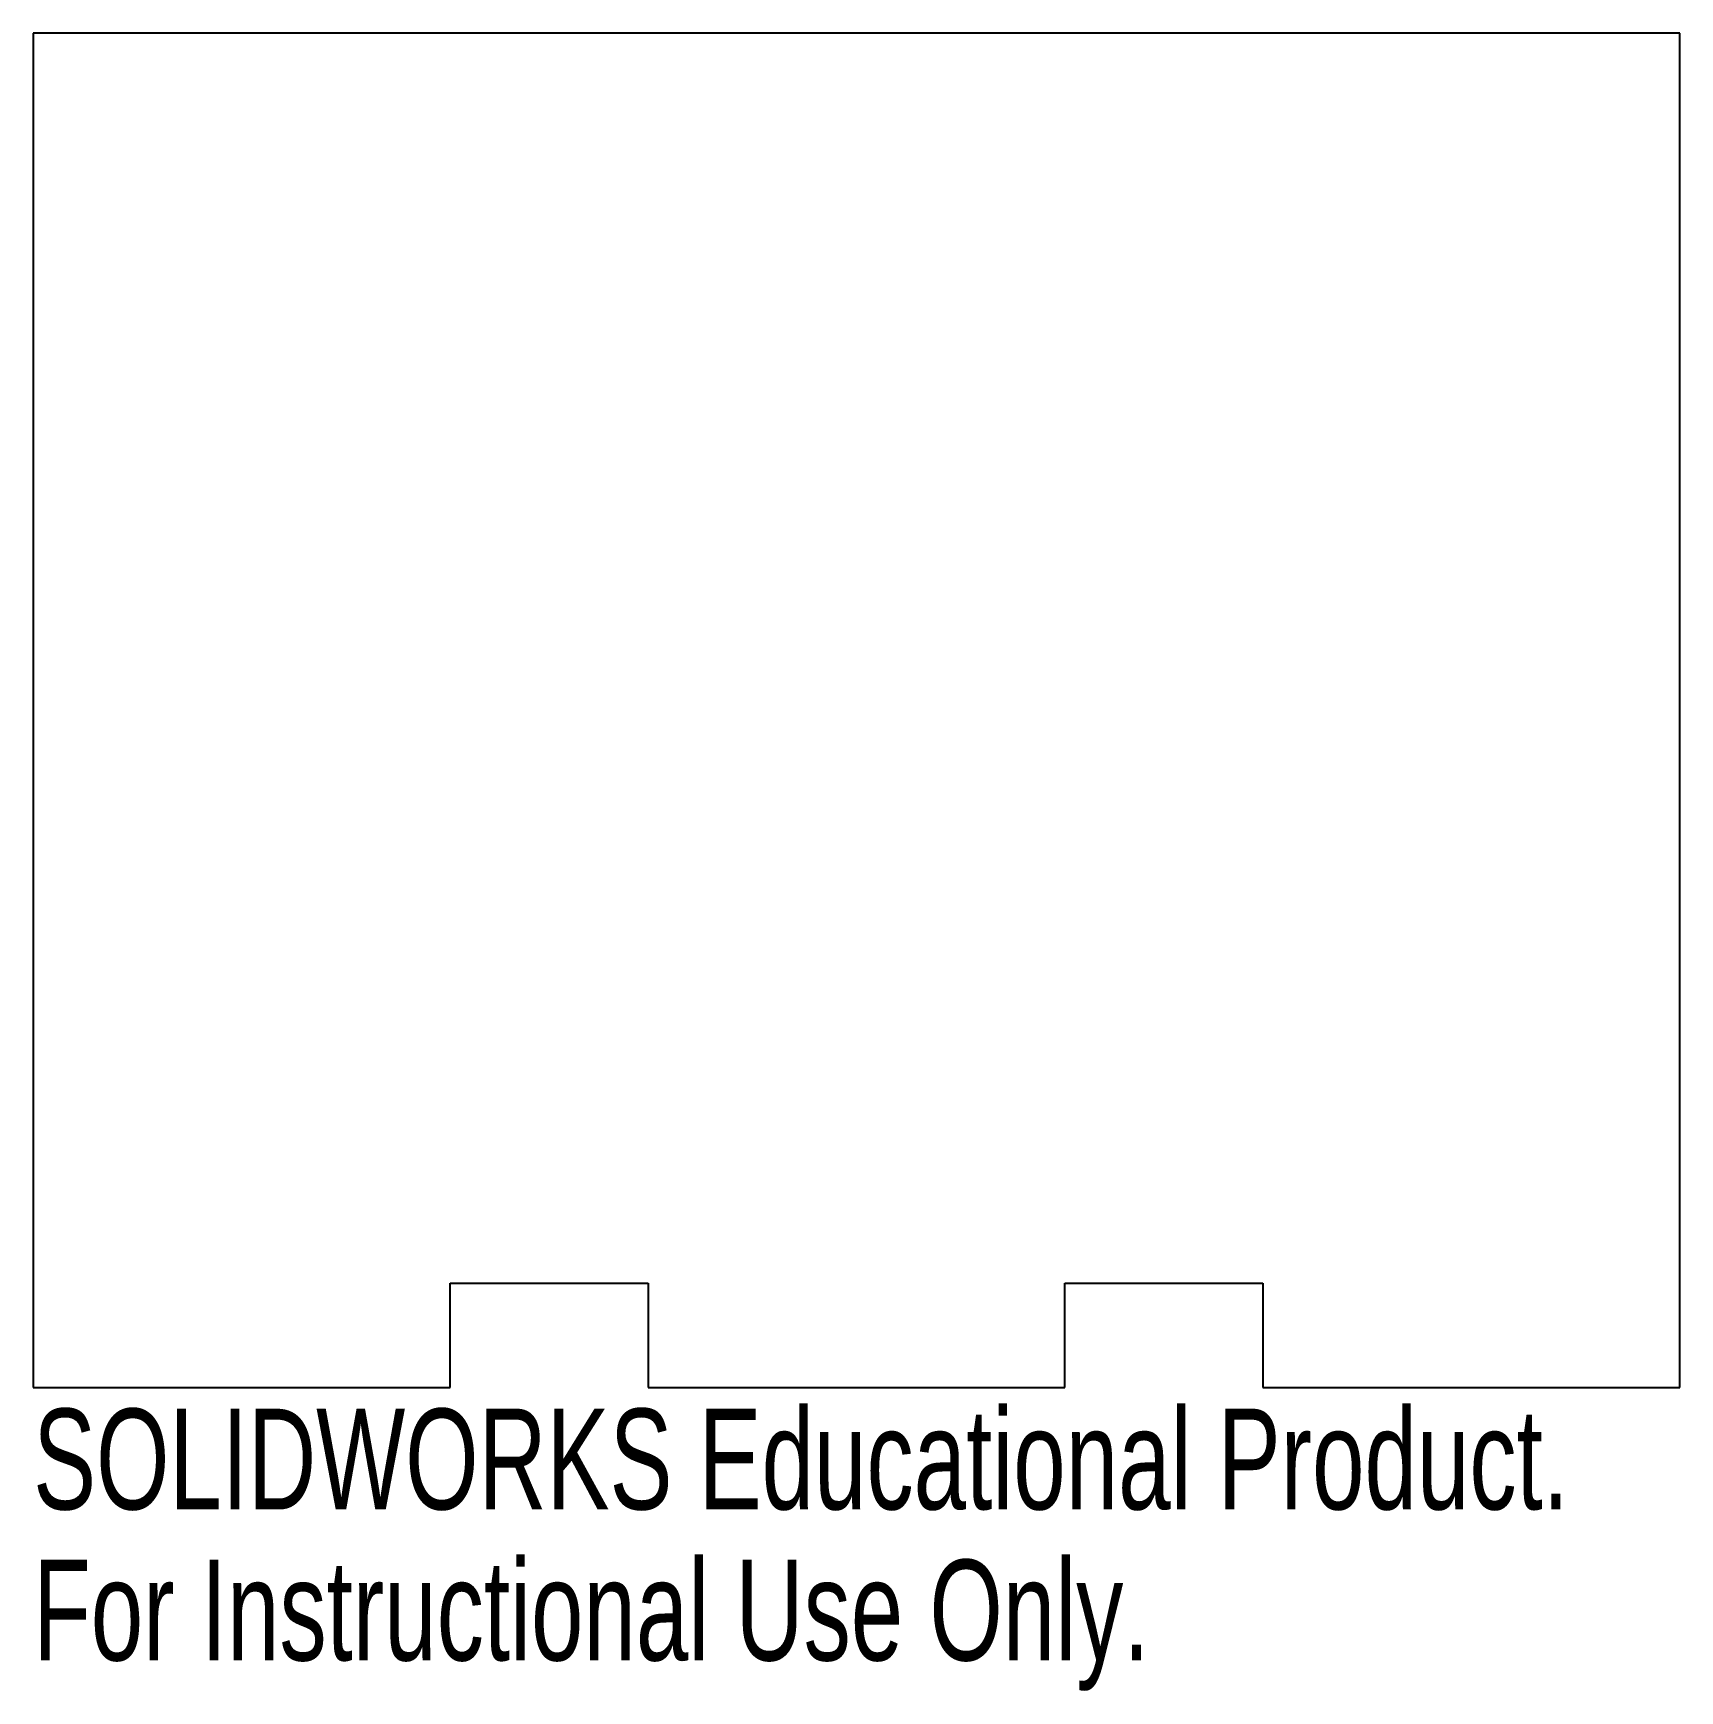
# Model space of a CAD drawing. Header units: millimetres. Extents: x 0 to 79, y -19.6 to 60.
import ezdxf

# ---------------------------------------------------------------- set-up
doc = ezdxf.new("R2010")
doc.units = ezdxf.units.MM
doc.styles.add('SLDTEXTSTYLE0', font='TXT', dxfattribs={"width": 0.7})

msp = doc.modelspace()

# ---------------------------------------------------------------- linework, layer by layer
at = {"color": 7, "linetype": 'Continuous', "lineweight": 25}
for p, q in [((0, 60), (0, -5)), ((79, 60), (0, 60)), ((79, -5), (79, 60)), ((20, -5), (20, 0)), ((20, 0), (29.5, 0)), ((29.5, 0), (29.5, -5)), ((49.5, -5), (49.5, 0)), ((49.5, 0), (59, 0)), ((59, 0), (59, -5)), ((0, -5), (20, -5)), ((29.5, -5), (49.5, -5)), ((59, -5), (79, -5))]:
    msp.add_line(p, q, dxfattribs=at)

# ---------------------------------------------------------------- texts
at = {"color": 7, "linetype": 'Continuous', "char_height": 4.83362, "attachment_point": 1, "style": 'SLDTEXTSTYLE0'}
for s, insert in [('SOLIDWORKS Educational Product.', (0, -6.02)), ('For Instructional Use Only.', (0, -13.27))]:
    msp.add_mtext(s, dxfattribs=dict(at, insert=insert))

doc.saveas('drawing.dxf')
